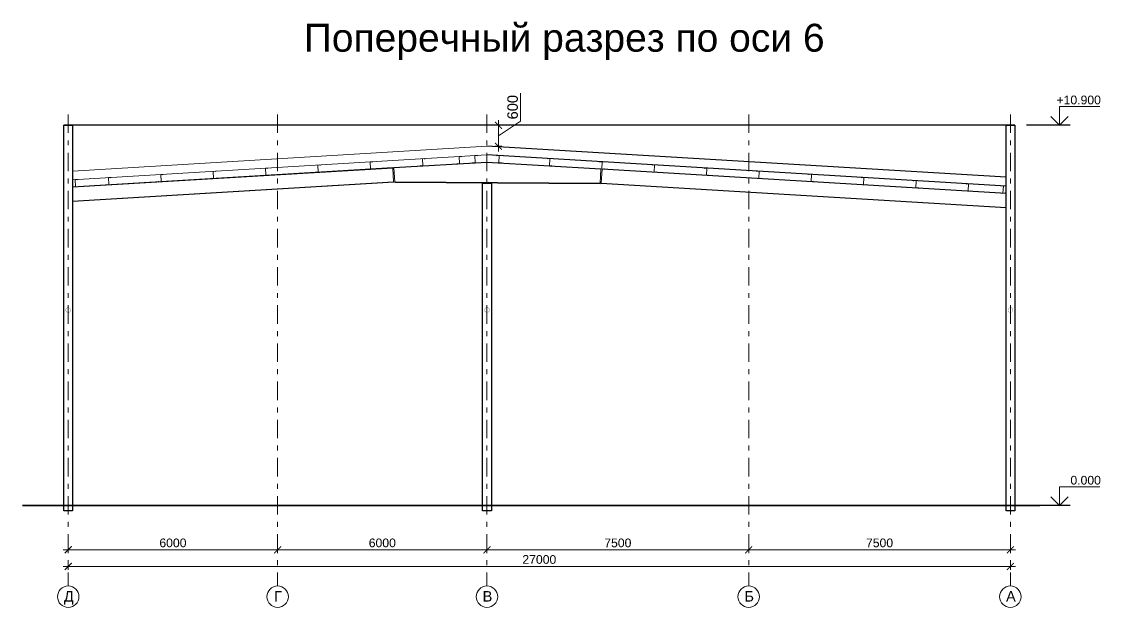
# Model space of a CAD drawing. Header units: millimetres. Extents: x -2648 to 2168491, y -277796 to 297800.
# Drawn here: x 73461 to 104378, y 85955 to 102746 of the extents above; entities that cross this region are included whole.
import ezdxf
from ezdxf.enums import TextEntityAlignment as Align

# ---------------------------------------------------------------- set-up
doc = ezdxf.new("R2010")
doc.units = ezdxf.units.MM
doc.linetypes.add('DIVIDE', pattern=[0])
doc.linetypes.add('Штрихштриховая', pattern=[1093.611073, 529.166651, -211.666656, 141.111112, -211.666656])
doc.layers.get('0').update_dxf_attribs({"lineweight": 0})
doc.layers.get('Defpoints').update_dxf_attribs({"color": 252})
doc.layers.add('Axes', color=1, linetype='Continuous')
doc.layers.add('Text', color=7, linetype='Continuous')
for name, color, linetype, lineweight in [('Dimension axis', 152, 'Continuous', 0), ('Razmer', 152, 'Continuous', 9), ('я_12', 1, 'Continuous', 20)]:
    doc.layers.add(name, color=color, linetype=linetype, lineweight=lineweight)
doc.styles.add('SPDS', font='romans.shx', dxfattribs={"width": 0.8, "oblique": 10})
doc.styles.get("Standard").update_dxf_attribs({"font": 'arial.ttf'})
doc.dimstyles.new('ARKO_TICK', dxfattribs={"dimscale": 100, "dimtxt": 2, "dimasz": 2, "dimexe": 1, "dimexo": 1, "dimgap": 1, "dimtad": 1, "dimdec": 0, "dimzin": 0, "dimdsep": 46, "dimtxsty": 'SPDS', "dimblk": 'OBLIQUE', "dimcen": 2, "dimdle": 1.5, "dimclrd": 256, "dimclre": 256, "dimclrt": 256, "dimadec": 6, "dimazin": 0, "dimtfac": 1, "dimtdec": 0, "dimtix": 1, "dimtmove": 1, "dimatfit": 3, "dimfxl": 1, "dimfxlon": 1, "dimtolj": 1, "dimtzin": 0, "dimarcsym": 0})

# ---------------------------------------------------------------- blocks, each defined once
blk = doc.blocks.new('_ArchTick')
at = {"color": 0, "linetype": 'ByBlock', "const_width": 0.15}
blk.add_lwpolyline([(-0.5, -0.5), (0.5, 0.5)], dxfattribs=at)
blk = doc.blocks.new('*D188')
at = {"layer": 'Defpoints', "color": 0, "lineweight": -2, "ltscale": 100, "transparency": 16777216}
for p in [(74798, 87972), (101798, 87972), (74798, 87130)]:
    blk.add_point(p, dxfattribs=at)
at = {"layer": 'Dimension axis', "ltscale": 100, "transparency": 16777216}
for p, q in [((74798, 87230), (74798, 87030)), ((101798, 87230), (101798, 87030)), ((101948, 87130), (74648, 87130))]:
    blk.add_line(p, q, dxfattribs=at)
at = {"layer": 'Dimension axis', "ltscale": 100, "transparency": 16777216, "xscale": 200, "yscale": 200, "zscale": 200, "rotation": 180}
blk.add_blockref('_ArchTick', (74798, 87130), dxfattribs=at)
at = {"layer": 'Dimension axis', "ltscale": 100, "transparency": 16777216, "xscale": 200, "yscale": 200, "zscale": 200}
blk.add_blockref('_ArchTick', (101798, 87130), dxfattribs=at)
at = {"layer": 'Dimension axis', "ltscale": 100, "transparency": 16777216, "insert": (88298, 87328), "char_height": 300, "attachment_point": 5, "bg_fill": 3, "box_fill_scale": 1.1, "bg_fill_color": 256, "bg_fill_true_color": 13158600, "bg_fill_transparency": 0}
blk.add_mtext('\\A1;{\\H0.83333x;27000}', dxfattribs=at)
blk = doc.blocks.new('*D189')
at = {"layer": 'Defpoints', "color": 0, "lineweight": -2, "ltscale": 100, "transparency": 16777216}
for p in [(94298, 87972), (101798, 87972), (101798, 87606)]:
    blk.add_point(p, dxfattribs=at)
at = {"layer": 'Dimension axis', "ltscale": 100, "transparency": 16777216}
for p, q in [((94148, 87606), (101948, 87606)), ((94298, 87706), (94298, 87506)), ((101798, 87706), (101798, 87506))]:
    blk.add_line(p, q, dxfattribs=at)
at = {"layer": 'Dimension axis', "ltscale": 100, "transparency": 16777216, "xscale": 200, "yscale": 200, "zscale": 200, "rotation": 180}
blk.add_blockref('_ArchTick', (94298, 87606), dxfattribs=at)
at = {"layer": 'Dimension axis', "ltscale": 100, "transparency": 16777216, "xscale": 200, "yscale": 200, "zscale": 200}
blk.add_blockref('_ArchTick', (101798, 87606), dxfattribs=at)
at = {"layer": 'Dimension axis', "ltscale": 100, "transparency": 16777216, "insert": (98048, 87803), "char_height": 300, "attachment_point": 5, "bg_fill": 3, "box_fill_scale": 1.1, "bg_fill_color": 256, "bg_fill_true_color": 13158600, "bg_fill_transparency": 0}
blk.add_mtext('\\A1;{\\H0.83333x;7500}', dxfattribs=at)
blk = doc.blocks.new('*D190')
at = {"layer": 'Defpoints', "color": 0, "lineweight": -2, "ltscale": 100, "transparency": 16777216}
for p in [(86798, 87972), (94298, 87972), (94298, 87606)]:
    blk.add_point(p, dxfattribs=at)
at = {"layer": 'Dimension axis', "ltscale": 100, "transparency": 16777216}
for p, q in [((86648, 87606), (94448, 87606)), ((86798, 87706), (86798, 87506)), ((94298, 87706), (94298, 87506))]:
    blk.add_line(p, q, dxfattribs=at)
at = {"layer": 'Dimension axis', "ltscale": 100, "transparency": 16777216, "xscale": 200, "yscale": 200, "zscale": 200, "rotation": 180}
blk.add_blockref('_ArchTick', (86798, 87606), dxfattribs=at)
at = {"layer": 'Dimension axis', "ltscale": 100, "transparency": 16777216, "xscale": 200, "yscale": 200, "zscale": 200}
blk.add_blockref('_ArchTick', (94298, 87606), dxfattribs=at)
at = {"layer": 'Dimension axis', "ltscale": 100, "transparency": 16777216, "insert": (90548, 87803), "char_height": 300, "attachment_point": 5, "bg_fill": 3, "box_fill_scale": 1.1, "bg_fill_color": 256, "bg_fill_true_color": 13158600, "bg_fill_transparency": 0}
blk.add_mtext('\\A1;{\\H0.83333x;7500}', dxfattribs=at)
blk = doc.blocks.new('*D191')
at = {"layer": 'Defpoints', "color": 0, "lineweight": -2, "ltscale": 100, "transparency": 16777216}
for p in [(80798, 87972), (86798, 87972), (86798, 87606)]:
    blk.add_point(p, dxfattribs=at)
at = {"layer": 'Dimension axis', "ltscale": 100, "transparency": 16777216}
for p, q in [((80648, 87606), (86948, 87606)), ((80798, 87706), (80798, 87506)), ((86798, 87706), (86798, 87506))]:
    blk.add_line(p, q, dxfattribs=at)
at = {"layer": 'Dimension axis', "ltscale": 100, "transparency": 16777216, "xscale": 200, "yscale": 200, "zscale": 200, "rotation": 180}
blk.add_blockref('_ArchTick', (80798, 87606), dxfattribs=at)
at = {"layer": 'Dimension axis', "ltscale": 100, "transparency": 16777216, "xscale": 200, "yscale": 200, "zscale": 200}
blk.add_blockref('_ArchTick', (86798, 87606), dxfattribs=at)
at = {"layer": 'Dimension axis', "ltscale": 100, "transparency": 16777216, "insert": (83798, 87803), "char_height": 300, "attachment_point": 5, "bg_fill": 3, "box_fill_scale": 1.1, "bg_fill_color": 256, "bg_fill_true_color": 13158600, "bg_fill_transparency": 0}
blk.add_mtext('\\A1;{\\H0.83333x;6000}', dxfattribs=at)
blk = doc.blocks.new('*D192')
at = {"layer": 'Defpoints', "color": 0, "lineweight": -2, "ltscale": 100, "transparency": 16777216}
for p in [(74798, 87972), (80798, 87972), (80798, 87606)]:
    blk.add_point(p, dxfattribs=at)
at = {"layer": 'Dimension axis', "ltscale": 100, "transparency": 16777216}
for p, q in [((74648, 87606), (80948, 87606)), ((74798, 87706), (74798, 87506)), ((80798, 87706), (80798, 87506))]:
    blk.add_line(p, q, dxfattribs=at)
at = {"layer": 'Dimension axis', "ltscale": 100, "transparency": 16777216, "xscale": 200, "yscale": 200, "zscale": 200, "rotation": 180}
blk.add_blockref('_ArchTick', (74798, 87606), dxfattribs=at)
at = {"layer": 'Dimension axis', "ltscale": 100, "transparency": 16777216, "xscale": 200, "yscale": 200, "zscale": 200}
blk.add_blockref('_ArchTick', (80798, 87606), dxfattribs=at)
at = {"layer": 'Dimension axis', "ltscale": 100, "transparency": 16777216, "insert": (77798, 87803), "char_height": 300, "attachment_point": 5, "bg_fill": 3, "box_fill_scale": 1.1, "bg_fill_color": 256, "bg_fill_true_color": 13158600, "bg_fill_transparency": 0}
blk.add_mtext('\\A1;{\\H0.83333x;6000}', dxfattribs=at)
blk = doc.blocks.new('Axis CS')
at = {"layer": 'я_12', "linetype": 'Штрихштриховая'}
blk.add_line((0, 13511), (0, 0), dxfattribs=at)
at = {"layer": 'я_12', "linetype": 'Continuous', "ltscale": 5}
blk.add_circle((0, -308), 308, dxfattribs=at)
blk = doc.blocks.new('Elevation')
for p, q in [((0, 0), (0, 538)), ((0, 538), (1161, 538)), ((0, 0), (-247, 247)), ((0, 0), (247, 247))]:
    blk.add_line(p, q)
at = {"lineweight": -2, "ltscale": 100}
blk.add_line((304, 0), (-940, 0), dxfattribs=at)
at = {"lineweight": -2, "ltscale": 100, "const_width": 30}
blk.add_lwpolyline([(-247, 247), (0, 0), (247, 247)], dxfattribs=at)
blk = doc.blocks.new('*D195')
at = {"layer": 'Defpoints', "color": 0, "lineweight": -2, "ltscale": 100, "transparency": 16777216}
for p in [(86798, 99774), (87127, 99774), (86798, 99174)]:
    blk.add_point(p, dxfattribs=at)
at = {"layer": 'Razmer', "ltscale": 100, "transparency": 16777216}
for p, q in [((87757, 99890), (87757, 100694)), ((87127, 99024), (87127, 99924)), ((87127, 99474), (87757, 99890)), ((87027, 99774), (87227, 99774)), ((87027, 99174), (87227, 99174))]:
    blk.add_line(p, q, dxfattribs=at)
at = {"layer": 'Razmer', "ltscale": 100, "transparency": 16777216, "xscale": 200, "yscale": 200, "zscale": 200, "rotation": 270}
blk.add_blockref('_ArchTick', (87127, 99174), dxfattribs=at)
at = {"layer": 'Razmer', "ltscale": 100, "transparency": 16777216, "insert": (87534, 100292), "char_height": 300, "attachment_point": 5, "rotation": 90, "bg_fill": 3, "box_fill_scale": 1.1, "bg_fill_color": 256, "bg_fill_true_color": 13158600, "bg_fill_transparency": 0}
blk.add_mtext('\\A1;600', dxfattribs=at)
at = {"layer": 'Razmer', "ltscale": 100, "transparency": 16777216, "xscale": 200, "yscale": 200, "zscale": 200, "rotation": 90}
blk.add_blockref('_ArchTick', (87127, 99774), dxfattribs=at)

msp = doc.modelspace()

# ---------------------------------------------------------------- linework, layer by layer
at = {"lineweight": -2, "ltscale": 100}
for p, q in [((101922.8, 99774.2), (74672.8, 99774.2)), ((101672.8, 98281.8), (86797.8, 99174.3)), ((101672.8, 98031.8), (86797.8, 98924.3))]:
    msp.add_line(p, q, dxfattribs=at)
at = {"linetype": 'DIVIDE'}
for p, q in [((86797.8, 99174.3), (74922.8, 98461.8)), ((86797.8, 98924.3), (74922.8, 98211.8))]:
    msp.add_line(p, q, dxfattribs=at)
at = {"linetype": 'Continuous'}
for p, q in [((81947.8, 98633.3), (82011.2, 98637.1)), ((81959.9, 98430.7), (81947.8, 98633.3)), ((82011.2, 98637.1), (82022.2, 98625.5)), ((83447.8, 98723.3), (83511.2, 98727.1)), ((83459.9, 98520.7), (83447.8, 98723.3)), ((83511.2, 98727.1), (83522.2, 98715.5)), ((86797.3, 98718.9), (84130.9, 98558.9)), ((86797.8, 98710.9), (84131.4, 98550.9)), ((84131.4, 98550.9), (86797.8, 98710.9)), ((84947.8, 98813.3), (85011.2, 98817.1)), ((84959.9, 98610.7), (84947.8, 98813.3)), ((85011.2, 98817.1), (85022.2, 98805.5)), ((85935.6, 98681.5), (85946.6, 98669.9)), ((85946.6, 98669.9), (86009.9, 98673.7)), ((85997.8, 98876.3), (86061.2, 98880.1)), ((86009.9, 98673.7), (85997.8, 98876.3)), ((86061.2, 98880.1), (86072.2, 98868.5)), ((86385.6, 98708.5), (86396.6, 98696.9)), ((86396.6, 98696.9), (86459.9, 98700.7)), ((86447.8, 98903.3), (86511.2, 98907.1)), ((86459.9, 98700.7), (86447.8, 98903.3)), ((86511.2, 98907.1), (86522.2, 98895.5)), ((86797.8, 98710.9), (86797.3, 98718.9)), ((86798.2, 98718.9), (86797.8, 98710.9)), ((90063.1, 98514.4), (86797.8, 98710.9)), ((86797.8, 98710.9), (90063.1, 98514.4)), ((90063.5, 98522.3), (86798.2, 98718.9)), ((87084.4, 98907), (87073.4, 98895.4)), ((87147.8, 98903.2), (87084.4, 98907)), ((87135.6, 98700.6), (87147.8, 98903.2)), ((87199, 98696.8), (87135.6, 98700.6)), ((87210, 98708.4), (87199, 98696.8)), ((88534.4, 98819.8), (88523.4, 98808.1)), ((88597.8, 98815.9), (88534.4, 98819.8)), ((88585.6, 98613.3), (88597.8, 98815.9)), ((90034.4, 98729.5), (90023.4, 98717.8)), ((90097.8, 98725.6), (90034.4, 98729.5)), ((90085.6, 98523), (90097.8, 98725.6)), ((91534.4, 98639.2), (91523.4, 98627.6)), ((91597.8, 98635.4), (91534.4, 98639.2)), ((91585.6, 98432.7), (91597.8, 98635.4)), ((74922.8, 98008.4), (84098.8, 98559)), ((84099.4, 98549), (74922.8, 97998.4)), ((84099.4, 98549), (74922.8, 97998.4)), ((77447.8, 98363.3), (77511.2, 98367.1)), ((77459.9, 98160.7), (77447.8, 98363.3)), ((77511.2, 98367.1), (77522.2, 98355.5)), ((78947.8, 98453.3), (79011.2, 98457.1)), ((78959.9, 98250.7), (78947.8, 98453.3)), ((79011.2, 98457.1), (79022.2, 98445.5)), ((80385.6, 98348.5), (80396.6, 98336.9)), ((80396.6, 98336.9), (80459.9, 98340.7)), ((80447.8, 98543.3), (80511.2, 98547.1)), ((80459.9, 98340.7), (80447.8, 98543.3)), ((80511.2, 98547.1), (80522.2, 98535.5)), ((81885.6, 98438.5), (81896.6, 98426.9)), ((81896.6, 98426.9), (81959.9, 98430.7)), ((83385.6, 98528.5), (83396.6, 98516.9)), ((83396.6, 98516.9), (83459.9, 98520.7)), ((84098.8, 98559), (84099.4, 98549)), ((84123.4, 98149.7), (84099.4, 98549)), ((84130.9, 98558.9), (84131.4, 98550.9)), ((84131.4, 98550.9), (84155.3, 98151.6)), ((84885.6, 98618.5), (84896.6, 98606.9)), ((84896.6, 98606.9), (84959.9, 98610.7)), ((88649, 98609.5), (88585.6, 98613.3)), ((88660, 98621.1), (88649, 98609.5)), ((90039, 98115.1), (90063.1, 98514.4)), ((90063.1, 98514.4), (90063.5, 98522.3)), ((90071, 98113.2), (90095, 98512.4)), ((90149, 98519.2), (90085.6, 98523)), ((90095.6, 98522.4), (90095, 98512.4)), ((90095, 98512.4), (101672.8, 97815.5)), ((90095, 98512.4), (101672.8, 97815.5)), ((101672.8, 97825.5), (90095.6, 98522.4)), ((90160, 98530.8), (90149, 98519.2)), ((91649, 98428.9), (91585.6, 98432.7)), ((91660, 98440.5), (91649, 98428.9)), ((93034.4, 98548.9), (93023.4, 98537.3)), ((93097.8, 98545.1), (93034.4, 98548.9)), ((93085.6, 98342.4), (93097.8, 98545.1)), ((93149, 98338.6), (93085.6, 98342.4)), ((93160, 98350.2), (93149, 98338.6)), ((94534.4, 98458.6), (94523.4, 98447)), ((94597.8, 98454.8), (94534.4, 98458.6)), ((94585.6, 98252.1), (94597.8, 98454.8)), ((96034.4, 98368.3), (96023.4, 98356.7)), ((96097.8, 98364.5), (96034.4, 98368.3)), ((96085.6, 98161.8), (96097.8, 98364.5)), ((74922.8, 97597.7), (84123.4, 98149.7)), ((84123.4, 98149.7), (74922.8, 97597.7)), ((74922.8, 97589.7), (84123.9, 98141.7)), ((74931.2, 98021.2), (74942.2, 98009.6)), ((74942.2, 98009.6), (75005.6, 98013.4)), ((74993.4, 98216), (75056.8, 98219.8)), ((75005.6, 98013.4), (74993.4, 98216)), ((75056.8, 98219.8), (75067.8, 98208.2)), ((75885.6, 98078.5), (75896.6, 98066.9)), ((75896.6, 98066.9), (75959.9, 98070.7)), ((75947.8, 98273.3), (76011.2, 98277.1)), ((75959.9, 98070.7), (75947.8, 98273.3)), ((76011.2, 98277.1), (76022.2, 98265.5)), ((77385.6, 98168.5), (77396.6, 98156.9)), ((77396.6, 98156.9), (77459.9, 98160.7)), ((78885.6, 98258.5), (78896.6, 98246.9)), ((78896.6, 98246.9), (78959.9, 98250.7)), ((84123.9, 98141.7), (84123.4, 98149.7)), ((84155.3, 98151.6), (90039, 98115.1)), ((84156.3, 98135.6), (84156.4, 98151.6)), ((90038.1, 98099.1), (84156.3, 98135.6)), ((84156.4, 98151.6), (90038.2, 98115.1)), ((90038.2, 98115.1), (90038.1, 98099.1)), ((90070.4, 98103.2), (90071, 98113.2)), ((101672.8, 97404.8), (90070.4, 98103.2)), ((101672.8, 97414.8), (90071, 98113.2)), ((90071, 98113.2), (101672.8, 97414.8)), ((94649, 98248.3), (94585.6, 98252.1)), ((94660, 98259.9), (94649, 98248.3)), ((96149, 98158), (96085.6, 98161.8)), ((96160, 98169.6), (96149, 98158)), ((97534.4, 98278), (97523.4, 98266.4)), ((97597.8, 98274.2), (97534.4, 98278)), ((97585.6, 98071.5), (97597.8, 98274.2)), ((97649, 98067.7), (97585.6, 98071.5)), ((97660, 98079.3), (97649, 98067.7)), ((99034.4, 98187.7), (99023.4, 98176.1)), ((99097.8, 98183.9), (99034.4, 98187.7)), ((99085.6, 97981.3), (99097.8, 98183.9)), ((100534.4, 98097.4), (100523.4, 98085.8)), ((100597.8, 98093.6), (100534.4, 98097.4)), ((100585.6, 97891), (100597.8, 98093.6)), ((101534.6, 98037.4), (101523.6, 98025.8)), ((101598, 98033.6), (101534.6, 98037.4)), ((101585.8, 97830.9), (101598, 98033.6)), ((99149, 97977.4), (99085.6, 97981.3)), ((99160, 97989.1), (99149, 97977.4)), ((100649, 97887.1), (100585.6, 97891)), ((100660, 97898.8), (100649, 97887.1)), ((101649.2, 97827.1), (101585.8, 97830.9)), ((101660.2, 97838.7), (101649.2, 97827.1))]:
    msp.add_line(p, q, dxfattribs=at)
at = {"lineweight": -2, "ltscale": 100}
for points in [[(74672.8, 99774.2), (74922.8, 99774.2), (74922.8, 88725), (74672.8, 88725)], [(101672.8, 99774.2), (101922.8, 99774.2), (101922.8, 88725), (101672.8, 88725)], [(86672.8, 98119.2), (86922.8, 98119.2), (86922.8, 88725), (86672.8, 88725)]]:
    msp.add_lwpolyline(points, close=True, dxfattribs=at)
at = {"lineweight": -2, "ltscale": 100, "const_width": 7}
for points in [[(74797.8, 94546.8, -1), (74797.8, 94408.3, -1), (74797.8, 94546.8)], [(86797.8, 94546.8, -1), (86797.8, 94408.3, -1), (86797.8, 94546.8)], [(101797.8, 94546.8, -1), (101797.8, 94408.3, -1), (101797.8, 94546.8)]]:
    msp.add_lwpolyline(points, format="xyb", dxfattribs=at)
at = {"lineweight": -2, "ltscale": 100, "const_width": 50}
msp.add_lwpolyline([(73485.5, 88875), (102651.1, 88875)], dxfattribs=at)

# ---------------------------------------------------------------- block references
at = {"lineweight": -2}
for p in [(103204.2, 99774.2), (103204.2, 88875)]:
    msp.add_blockref('Elevation', p, dxfattribs=at)

# ---------------------------------------------------------------- texts
for s, p in [('+10.900', (104391.7, 100374.4)), ('0.000', (104391.7, 89475.2))]:
    msp.add_text(s, height=250).set_placement(p, align=Align.RIGHT)
at = {"layer": 'Axes'}
for s, p in [('Д', (74812.6, 86123.1)), ('Г', (80812.6, 86123.1)), ('В', (86812.6, 86123.1)), ('Б', (94312.6, 86123.1)), ('А', (101812.6, 86123.1))]:
    msp.add_text(s, height=300, dxfattribs=at).set_placement(p, align=Align.CENTER)
at = {"layer": 'Text', "insert": (89011.3, 102162.3), "char_height": 800, "attachment_point": 5}
msp.add_mtext('Поперечный разрез по оси 6', dxfattribs=at)

# ---------------------------------------------------------------- dimensions: what is measured, and where the dimension line sits
at = {"layer": 'Dimension axis', "ltscale": 100}
dim = msp.add_linear_dim(base=(74797.8, 87130.2), p1=(101797.8, 87972.2), p2=(74797.8, 87972.2), angle=180, text='{\\H0.83333x;<>}', dimstyle='ARKO_TICK', override={"dimtxt": 3, "dimgap": 0.7, "dimtxsty": 'Standard', "dimblk1": 'ArchTick', "dimblk2": 'ArchTick', "dimsah": 1, "dimtmove": 0, "dimtfill": 1, "dimlwd": 65535, "dimlwe": 65535, "dimarcsym": 2}, dxfattribs=at)
dim.commit()
dim.dimension.update_dxf_attribs({"geometry": '*D188', "text_midpoint": (88297.8, 87130.2), "dimtype": 160})

# ---------------------------------------------------------------- next in the draw order: dimensions: what is measured, and where the dimension line sits
dim = msp.add_linear_dim(base=(101797.8, 87605.6), p1=(94297.8, 87972.2), p2=(101797.8, 87972.2), angle=180, text='{\\H0.83333x;<>}', dimstyle='ARKO_TICK', override={"dimtxt": 3, "dimgap": 0.7, "dimtxsty": 'Standard', "dimblk1": 'ArchTick', "dimblk2": 'ArchTick', "dimsah": 1, "dimtfill": 1, "dimlwd": 65535, "dimlwe": 65535, "dimarcsym": 2}, dxfattribs=at)
dim.commit()
dim.dimension.update_dxf_attribs({"geometry": '*D189', "text_midpoint": (98047.8, 87803.3)})

# ---------------------------------------------------------------- next in the draw order: block references
at = {"layer": 'Axes', "lineweight": -2}
msp.add_blockref('Axis CS', (101797.8, 86570.9), dxfattribs=at)

# ---------------------------------------------------------------- next in the draw order: dimensions: what is measured, and where the dimension line sits
at = {"layer": 'Dimension axis', "ltscale": 100}
dim = msp.add_linear_dim(base=(94297.8, 87605.6), p1=(86797.8, 87972.2), p2=(94297.8, 87972.2), angle=180, text='{\\H0.83333x;<>}', dimstyle='ARKO_TICK', override={"dimtxt": 3, "dimgap": 0.7, "dimtxsty": 'Standard', "dimblk1": 'ArchTick', "dimblk2": 'ArchTick', "dimsah": 1, "dimtfill": 1, "dimlwd": 65535, "dimlwe": 65535, "dimarcsym": 2}, dxfattribs=at)
dim.commit()
dim.dimension.update_dxf_attribs({"geometry": '*D190', "text_midpoint": (90547.8, 87803.3)})

# ---------------------------------------------------------------- next in the draw order: block references
at = {"layer": 'Axes', "lineweight": -2}
msp.add_blockref('Axis CS', (94297.8, 86570.9), dxfattribs=at)

# ---------------------------------------------------------------- next in the draw order: dimensions: what is measured, and where the dimension line sits
at = {"layer": 'Dimension axis', "ltscale": 100}
dim = msp.add_linear_dim(base=(86797.8, 87605.6), p1=(80797.8, 87972.2), p2=(86797.8, 87972.2), angle=180, text='{\\H0.83333x;<>}', dimstyle='ARKO_TICK', override={"dimtxt": 3, "dimgap": 0.7, "dimtxsty": 'Standard', "dimblk1": 'ArchTick', "dimblk2": 'ArchTick', "dimsah": 1, "dimtfill": 1, "dimlwd": 65535, "dimlwe": 65535, "dimarcsym": 2}, dxfattribs=at)
dim.commit()
dim.dimension.update_dxf_attribs({"geometry": '*D191', "text_midpoint": (83797.8, 87803.3)})

# ---------------------------------------------------------------- next in the draw order: block references
at = {"layer": 'Axes', "lineweight": -2}
msp.add_blockref('Axis CS', (86797.8, 86570.9), dxfattribs=at)

# ---------------------------------------------------------------- next in the draw order: dimensions: what is measured, and where the dimension line sits
at = {"layer": 'Dimension axis', "ltscale": 100}
dim = msp.add_linear_dim(base=(80797.8, 87605.6), p1=(74797.8, 87972.2), p2=(80797.8, 87972.2), angle=180, text='{\\H0.83333x;<>}', dimstyle='ARKO_TICK', override={"dimtxt": 3, "dimgap": 0.7, "dimtxsty": 'Standard', "dimblk1": 'ArchTick', "dimblk2": 'ArchTick', "dimsah": 1, "dimtfill": 1, "dimlwd": 65535, "dimlwe": 65535, "dimarcsym": 2}, dxfattribs=at)
dim.commit()
dim.dimension.update_dxf_attribs({"geometry": '*D192', "text_midpoint": (77797.8, 87803.3)})

# ---------------------------------------------------------------- next in the draw order: block references
at = {"layer": 'Axes', "lineweight": -2}
for p in [(74797.8, 86570.9), (80797.8, 86570.9)]:
    msp.add_blockref('Axis CS', p, dxfattribs=at)

# ---------------------------------------------------------------- next in the draw order: dimensions: what is measured, and where the dimension line sits
at = {"layer": 'Razmer', "ltscale": 100}
dim = msp.add_linear_dim(base=(87126.5, 99774.2), p1=(86797.8, 99174.3), p2=(86797.8, 99774.2), angle=90, dimstyle='ARKO_TICK', override={"dimtxt": 3, "dimgap": 0.7, "dimtxsty": 'Standard', "dimblk1": 'ArchTick', "dimblk2": 'ArchTick', "dimsah": 1, "dimtfill": 1, "dimlwd": 65535, "dimlwe": 65535, "dimarcsym": 2}, dxfattribs=at)
dim.commit()
dim.dimension.update_dxf_attribs({"geometry": '*D195', "text_midpoint": (87756.9, 99960.2), "dimtype": 160})

doc.saveas('drawing.dxf')
